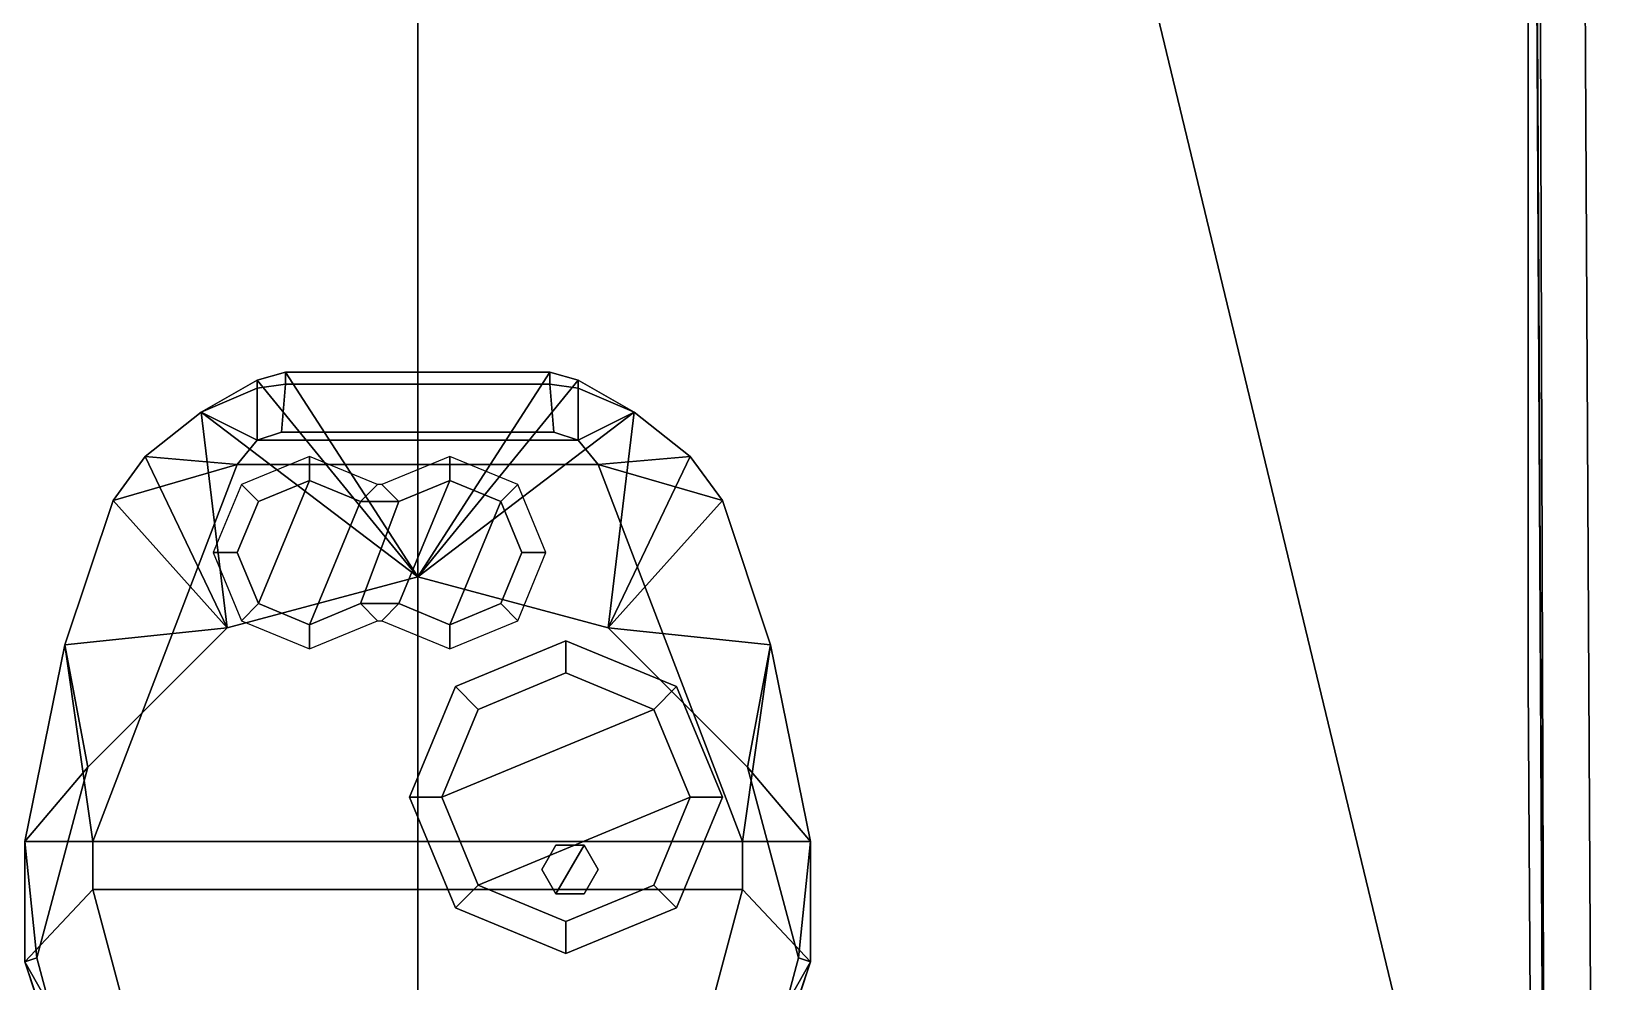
# Model space of a CAD drawing. Header units: millimetres. Extents: x -2.9 to 3, y -19.2 to 25.1.
# Drawn here: x -0.964 to 2.934, y -6.01 to -3.64 of the extents above; entities that cross this region are included whole.
import ezdxf

# ---------------------------------------------------------------- set-up
doc = ezdxf.new("R2010")
doc.units = ezdxf.units.MM
for name, color, linetype in [('drawing', 9, 'Continuous'), ('railings', 6, 'Continuous'), ('turret', 2, 'Continuous')]:
    doc.layers.add(name, color=color, linetype=linetype)

msp = doc.modelspace()

# ---------------------------------------------------------------- linework, layer by layer
for points in [[(-1.400897238047759e-16, -7.613738297499996, -1.643957185650002), (-2.813824425299998, -7.613738297499996, -1.550728063125), (-2.788398300974997, 0.3613646800000048, -1.567678812674998), (-1.400897238047751e-16, 0.3613646800000048, -1.643957185649995)], [(-1.400897238047751e-16, 0.3613646800000048, -1.643957185649995), (2.788398300975, 0.3613646800000048, -1.567678812674998), (2.813824425299998, -7.613738297499996, -1.550728063125007), (-1.400897238047759e-16, -7.613738297499996, -1.643957185650002)], [(2.771447551424998, 0.3613646800000048, 0.7800000000000011), (1.18, -0.8399999999999999, 0.7800000000000047), (2.813824425299998, -7.613738297499996, 0.779999999999994)], [(2.771447551424998, 0.3613646800000048, 0.7300000000000011), (2.813824425299998, -7.613738297499996, 0.7099999999999939), (2.933824425299998, -7.613738297499996, 0.7099999999999939), (2.891447551424998, 0.3613646800000048, 0.7300000000000011)], [(2.813824425299998, -7.613738297499996, 0.779999999999994), (2.813824425299998, -7.613738297499996, 0.7099999999999939), (2.771447551424998, 0.3613646800000048, 0.7300000000000011), (2.771447551424998, 0.3613646800000048, 0.7800000000000011)], [(2.813824425299998, -7.613738297499996, 0.4999999999999939), (2.813824425299998, -7.613738297499996, -1.550728063125007), (2.788398300975, 0.3613646800000048, -1.567678812674998), (2.773324807742688, 0.3613646800000048, 0.5200000000000007)], [(2.891447551424998, 0.3613646800000048, 0.5200000000000015), (2.933824425299998, -7.613738297499996, 0.4999999999999942), (2.813824425299998, -7.613738297499996, 0.4999999999999939), (2.773324807742688, 0.3613646800000048, 0.5200000000000007)], [(2.933824425299998, -7.613738297499996, 0.7099999999999939), (2.933824425299998, -7.613738297499996, 0.4999999999999942), (2.891447551424998, 0.3613646800000048, 0.5200000000000015), (2.891447551424998, 0.3613646800000048, 0.7300000000000011)], [(1.18, -0.8399999999999999, 0.7800000000000047), (-1.18, -0.8399999999999999, 0.7800000000000047), (-2.813824425299998, -7.613738297499996, 0.779999999999994), (2.813824425299998, -7.613738297499996, 0.779999999999994)], [(5.816880180656291e-17, -5.000000000000001, 0.78), (-0.4749999999999998, -5.127275866404784, 0.78), (-0.4749999999999998, -5.127275866404784, 1.11), (5.816880180656291e-17, -5.000000000000001, 1.11)], [(0.4750000000000001, -5.127275866404784, 0.78), (5.816880180656291e-17, -5.000000000000001, 0.78), (5.816880180656291e-17, -5.000000000000001, 1.11), (0.4750000000000001, -5.127275866404784, 1.11)], [(-0.4749999999999998, -5.127275866404784, 0.78), (-0.8227241335952165, -5.475000000000001, 0.78), (-0.8227241335952165, -5.475000000000001, 1.11), (-0.4749999999999998, -5.127275866404784, 1.11)], [(0.8227241335952167, -5.475000000000001, 0.78), (0.4750000000000001, -5.127275866404784, 0.78), (0.4750000000000001, -5.127275866404784, 1.11), (0.8227241335952167, -5.475000000000001, 1.11)], [(-0.8227241335952165, -5.475000000000001, 0.78), (-0.95, -5.95, 0.78), (-0.95, -5.95, 1.11), (-0.8227241335952165, -5.475000000000001, 1.11)], [(0.95, -5.950000000000001, 0.78), (0.8227241335952167, -5.475000000000001, 0.78), (0.8227241335952167, -5.475000000000001, 1.11), (0.95, -5.950000000000001, 1.11)], [(-0.95, -5.95, 0.78), (-0.822724133595217, -6.425000000000001, 0.78), (-0.822724133595217, -6.425000000000001, 1.11), (-0.95, -5.95, 1.11)], [(0.8227241335952169, -6.425000000000001, 0.78), (0.95, -5.950000000000001, 0.78), (0.95, -5.950000000000001, 1.11), (0.8227241335952169, -6.425000000000001, 1.11)]]:
    msp.add_3dface(points)
at = {"layer": 'drawing', "extrusion": (-1, 0, 0)}
msp.add_line((0, 18.71, 11.88), (0, -18.71, 11.88), dxfattribs=at)
at = {"layer": 'railings'}
for points in [[(2.77, -3.62, 1.61), (2.77, -3.66, 1.61), (2.77, -3.66, 0.7800000000000002), (2.77, -3.620000000000001, 0.7800000000000002)], [(2.77, -3.620000000000001, 0.7800000000000002), (2.77, -3.66, 0.7800000000000002), (2.77, -3.66, 1.61), (2.77, -3.62, 1.61)], [(2.77, -5.22, 1.570000000000001), (2.77, -5.22, 1.61), (2.77, -3.66, 1.61), (2.77, -3.66, 1.570000000000001)], [(2.77, -3.66, 1.570000000000001), (2.77, -3.66, 1.61), (2.77, -5.22, 1.61), (2.77, -5.22, 1.570000000000001)], [(2.77, -5.22, 1.100000000000001), (2.77, -5.22, 1.14), (2.77, -3.66, 1.14), (2.77, -3.66, 1.100000000000001)], [(2.77, -3.66, 1.100000000000001), (2.77, -3.66, 1.14), (2.77, -5.22, 1.14), (2.77, -5.22, 1.100000000000001)], [(2.77, -5.220000000000001, 0.7800000000000002), (2.77, -5.26, 0.7800000000000002), (2.77, -5.26, 1.61), (2.77, -5.22, 1.61)], [(2.77, -5.22, 1.61), (2.77, -5.26, 1.61), (2.77, -5.26, 0.7800000000000002), (2.77, -5.220000000000001, 0.7800000000000002)], [(2.77, -5.26, 1.570000000000001), (2.77, -5.26, 1.61), (2.78, -6.86, 1.61), (2.78, -6.86, 1.570000000000001)], [(2.78, -6.86, 1.570000000000001), (2.78, -6.86, 1.61), (2.77, -5.26, 1.61), (2.77, -5.26, 1.570000000000001)], [(2.78, -6.86, 1.100000000000001), (2.78, -6.86, 1.14), (2.77, -5.26, 1.14), (2.77, -5.26, 1.100000000000001)], [(2.77, -5.26, 1.100000000000001), (2.77, -5.26, 1.14), (2.78, -6.86, 1.14), (2.78, -6.86, 1.100000000000001)]]:
    msp.add_3dface(points, dxfattribs=at)
at = {"layer": 'turret'}
for points in [[(-0.5399999999999991, -4.59, 1.440000000000005), (-0.3999999999999986, -4.53, 1.440000000000005), (-0.3999999999999984, -4.51, 1.280000000000005), (-0.5399999999999989, -4.59, 1.280000000000005)], [(-0.5399999999999994, -4.59, 1.280000000000005), (-0.3999999999999984, -4.51, 1.280000000000005), (2.828710573068992e-16, -5, 1.210000000000001), (2.273599060756414e-16, -5, 1.210000000000001)], [(-0.3999999999999986, -4.53, 1.440000000000005), (-0.3299999999999983, -4.52, 1.440000000000005), (-0.3299999999999981, -4.49, 1.280000000000005), (-0.3999999999999984, -4.51, 1.280000000000005)], [(-0.3999999999999984, -4.51, 1.280000000000005), (-0.3299999999999982, -4.49, 1.280000000000005), (2.828710573068992e-16, -5, 1.210000000000001)], [(-0.3999999999999999, -4.66, 1.939999999999998), (-0.3399999999999999, -4.64, 1.939999999999998), (-0.3299999999999983, -4.52, 1.440000000000005), (-0.3999999999999986, -4.53, 1.440000000000005)], [(0.3299999999999984, -4.52, 1.440000000000001), (-0.3299999999999982, -4.52, 1.440000000000005), (-0.3399999999999999, -4.64, 1.939999999999998), (0.34, -4.64, 1.939999999999998)], [(0.3299999999999985, -4.49, 1.280000000000001), (-0.3299999999999981, -4.49, 1.280000000000005), (-0.3299999999999983, -4.52, 1.440000000000005), (0.3299999999999985, -4.52, 1.440000000000001)], [(2.828710573068992e-16, -5, 1.210000000000001), (2.828710573068992e-16, -5, 1.210000000000001), (-0.3299999999999982, -4.49, 1.280000000000005), (0.3299999999999985, -4.49, 1.280000000000001)], [(2.828710573068992e-16, -5, 1.210000000000001), (2.828710573068992e-16, -5, 1.210000000000001), (0.3299999999999985, -4.49, 1.280000000000001), (0.3999999999999987, -4.51, 1.280000000000001)], [(2.828710573068992e-16, -5, 1.210000000000001), (2.828710573068992e-16, -5, 1.210000000000001), (0.3999999999999988, -4.51, 1.280000000000001), (0.5399999999999994, -4.59, 1.280000000000001)], [(0.3999999999999987, -4.51, 1.280000000000001), (0.3299999999999985, -4.49, 1.280000000000001), (0.3299999999999985, -4.52, 1.440000000000001), (0.3999999999999987, -4.53, 1.440000000000001)], [(0.3999999999999987, -4.53, 1.440000000000001), (0.3299999999999985, -4.52, 1.440000000000001), (0.34, -4.64, 1.939999999999998), (0.3999999999999987, -4.66, 1.939999999999998)], [(0.5399999999999994, -4.59, 1.280000000000001), (0.3999999999999987, -4.51, 1.280000000000001), (0.3999999999999987, -4.53, 1.440000000000001), (0.5399999999999994, -4.59, 1.440000000000001)], [(-0.3999999999999999, -4.66, 1.939999999999998), (-0.3999999999999999, -4.66, 1.939999999999998), (-0.3999999999999986, -4.53, 1.440000000000005), (-0.5399999999999991, -4.59, 1.440000000000005)], [(0.5399999999999994, -4.59, 1.440000000000001), (0.3999999999999987, -4.53, 1.440000000000001), (0.3999999999999987, -4.66, 1.939999999999998)], [(-0.6799999999999995, -4.7, 1.440000000000005), (-0.5399999999999989, -4.59, 1.440000000000005), (-0.5399999999999989, -4.59, 1.280000000000005), (-0.6799999999999995, -4.7, 1.280000000000005)], [(-0.4499999999999999, -4.72, 1.939999999999998), (-0.3999999999999999, -4.66, 1.939999999999998), (-0.5399999999999991, -4.59, 1.440000000000005), (-0.6799999999999997, -4.7, 1.440000000000005)], [(-0.6799999999999997, -4.7, 1.280000000000005), (-0.5399999999999991, -4.59, 1.280000000000005), (-0.475, -5.127275866404783, 1.210000000000001)], [(2.828710573068992e-16, -5, 1.210000000000001), (-0.475, -5.127275866404783, 1.210000000000001), (-0.5399999999999993, -4.59, 1.280000000000005), (-0.5399999999999991, -4.59, 1.280000000000005)], [(2.828710573068992e-16, -5, 1.210000000000001), (2.828710573068992e-16, -5, 1.210000000000001), (0.5399999999999994, -4.59, 1.280000000000001), (0.4750000000000004, -5.127275866404783, 1.210000000000001)], [(0.6799999999999999, -4.7, 1.440000000000001), (0.5399999999999994, -4.59, 1.440000000000001), (0.3999999999999987, -4.66, 1.939999999999998), (0.4499999999999994, -4.72, 1.939999999999998)], [(0.4750000000000004, -5.127275866404783, 1.210000000000001), (0.4750000000000004, -5.127275866404783, 1.210000000000001), (0.5399999999999994, -4.59, 1.280000000000001), (0.6799999999999999, -4.7, 1.280000000000001)], [(0.6799999999999999, -4.7, 1.280000000000001), (0.5399999999999994, -4.59, 1.280000000000001), (0.5399999999999994, -4.59, 1.440000000000001), (0.6799999999999999, -4.7, 1.440000000000001)], [(0.4499999999999994, -4.72, 1.939999999999998), (0.3999999999999987, -4.66, 1.939999999999998), (-0.3999999999999999, -4.66, 1.939999999999998), (-0.4499999999999999, -4.72, 1.939999999999998)], [(0.3999999999999987, -4.66, 1.939999999999998), (0.34, -4.64, 1.939999999999998), (-0.3399999999999999, -4.64, 1.939999999999998), (-0.3999999999999999, -4.66, 1.939999999999998)], [(-0.7599999999999978, -4.81, 1.440000000000005), (-0.6799999999999995, -4.7, 1.440000000000005), (-0.6799999999999995, -4.7, 1.280000000000005), (-0.7599999999999978, -4.81, 1.280000000000005)], [(-0.4499999999999999, -4.72, 1.939999999999998), (-0.4499999999999999, -4.72, 1.939999999999998), (-0.6799999999999997, -4.7, 1.440000000000005), (-0.759999999999998, -4.81, 1.440000000000005)], [(-0.759999999999998, -4.81, 1.280000000000005), (-0.6799999999999997, -4.7, 1.280000000000005), (-0.475, -5.127275866404783, 1.210000000000001)], [(-0.2699999999999999, -4.700000000000001, 1.940000000000001), (-0.4397056274847706, -4.77029437251523, 1.940000000000001), (-0.3972792206135785, -4.812720779386422, 2.050000000000001), (-0.2699999999999999, -4.760000000000001, 2.050000000000001)], [(-0.1002943725152292, -4.77029437251523, 1.940000000000001), (-0.2699999999999999, -4.700000000000001, 1.940000000000001), (-0.2699999999999999, -4.760000000000001, 2.050000000000001), (-0.1427207793864213, -4.812720779386422, 2.050000000000001)], [(0.08000000000000022, -4.700000000000001, 1.940000000000001), (-0.08970562748477047, -4.77029437251523, 1.940000000000001), (-0.04727922061357834, -4.812720779386422, 2.050000000000001), (0.08000000000000022, -4.760000000000001, 2.050000000000001)], [(0.2497056274847708, -4.77029437251523, 1.940000000000001), (0.08000000000000022, -4.700000000000001, 1.940000000000001), (0.08000000000000022, -4.760000000000001, 2.050000000000001), (0.2072792206135786, -4.812720779386422, 2.050000000000001)], [(0.7599999999999982, -4.81, 1.440000000000001), (0.6799999999999999, -4.7, 1.440000000000001), (0.4499999999999994, -4.72, 1.939999999999998)], [(0.4750000000000004, -5.127275866404783, 1.210000000000001), (0.4750000000000004, -5.127275866404783, 1.210000000000001), (0.6799999999999999, -4.7, 1.280000000000001), (0.7599999999999982, -4.81, 1.280000000000001)], [(0.7599999999999982, -4.81, 1.280000000000001), (0.6799999999999999, -4.7, 1.280000000000001), (0.6799999999999999, -4.7, 1.440000000000001), (0.7599999999999982, -4.81, 1.440000000000001)], [(-0.8099999999999999, -5.660000000000001, 1.939999999999998), (-0.4499999999999999, -4.72, 1.939999999999998), (-0.7599999999999978, -4.81, 1.440000000000005), (-0.8799999999999989, -5.170000000000001, 1.440000000000005)], [(0.8099999999999988, -5.660000000000001, 1.939999999999998), (0.4499999999999994, -4.72, 1.939999999999998), (-0.4499999999999999, -4.72, 1.939999999999998), (-0.8099999999999999, -5.660000000000001, 1.939999999999998)], [(0.8799999999999991, -5.170000000000001, 1.440000000000001), (0.7599999999999982, -4.81, 1.440000000000001), (0.4499999999999994, -4.72, 1.939999999999998), (0.8099999999999988, -5.660000000000001, 1.939999999999998)], [(-0.4397056274847706, -4.77029437251523, 1.940000000000001), (-0.5099999999999989, -4.94, 1.940000000000001), (-0.4499999999999999, -4.94, 2.050000000000001), (-0.3972792206135785, -4.812720779386422, 2.050000000000001)], [(-0.3972792206135785, -4.812720779386422, 2.050000000000001), (-0.4499999999999999, -4.94, 2.050000000000001), (-0.3972792206135785, -5.067279220613579, 2.050000000000001), (-0.2699999999999999, -4.760000000000001, 2.050000000000001)], [(-0.2699999999999999, -4.760000000000001, 2.050000000000001), (-0.3972792206135785, -5.067279220613579, 2.050000000000001), (-0.27, -5.12, 2.050000000000001), (-0.1427207793864213, -4.812720779386422, 2.050000000000001)], [(-0.04727922061357834, -4.812720779386422, 2.050000000000001), (-0.1427207793864214, -5.067279220613579, 2.050000000000001), (-0.04727922061357843, -5.067279220613579, 2.050000000000001), (0.08000000000000022, -4.760000000000001, 2.050000000000001)], [(-0.08970562748477047, -4.77029437251523, 1.940000000000001), (-0.1002943725152292, -4.77029437251523, 1.940000000000001), (-0.1427207793864213, -4.812720779386422, 2.050000000000001), (-0.04727922061357834, -4.812720779386422, 2.050000000000001)], [(0.08000000000000022, -4.760000000000001, 2.050000000000001), (-0.04727922061357843, -5.067279220613579, 2.050000000000001), (0.08000000000000018, -5.12, 2.050000000000001), (0.2072792206135786, -4.812720779386422, 2.050000000000001)], [(0.3199999999999991, -4.94, 1.940000000000001), (0.2497056274847708, -4.77029437251523, 1.940000000000001), (0.2072792206135786, -4.812720779386422, 2.050000000000001), (0.2600000000000001, -4.94, 2.050000000000001)], [(-0.8799999999999989, -5.170000000000001, 1.440000000000005), (-0.7599999999999978, -4.81, 1.440000000000005), (-0.7599999999999978, -4.81, 1.280000000000005), (-0.8799999999999989, -5.170000000000001, 1.280000000000005)], [(-0.8799999999999989, -5.170000000000001, 1.280000000000005), (-0.7599999999999986, -4.81, 1.280000000000005), (-0.475, -5.127275866404783, 1.210000000000001)], [(-0.1427207793864213, -4.812720779386422, 2.050000000000001), (-0.27, -5.12, 2.050000000000001), (-0.1427207793864214, -5.067279220613579, 2.050000000000001), (-0.04727922061357834, -4.812720779386422, 2.050000000000001)], [(0.2072792206135786, -4.812720779386422, 2.050000000000001), (0.08000000000000018, -5.12, 2.050000000000001), (0.2072792206135786, -5.067279220613579, 2.050000000000001), (0.2600000000000001, -4.94, 2.050000000000001)], [(0.4750000000000004, -5.127275866404783, 1.210000000000001), (0.4750000000000004, -5.127275866404783, 1.210000000000001), (0.7599999999999982, -4.81, 1.280000000000001), (0.8799999999999991, -5.170000000000001, 1.280000000000001)], [(0.8799999999999991, -5.170000000000001, 1.280000000000001), (0.7599999999999982, -4.81, 1.280000000000001), (0.7599999999999982, -4.81, 1.440000000000001), (0.8799999999999991, -5.170000000000001, 1.440000000000001)], [(-0.5099999999999989, -4.94, 1.940000000000001), (-0.4397056274847707, -5.109705627484771, 1.940000000000001), (-0.3972792206135785, -5.067279220613579, 2.050000000000001), (-0.4499999999999999, -4.94, 2.050000000000001)], [(0.2497056274847708, -5.109705627484771, 1.940000000000001), (0.3199999999999991, -4.94, 1.940000000000001), (0.2600000000000001, -4.94, 2.050000000000001), (0.2072792206135786, -5.067279220613579, 2.050000000000001)], [(2.908440090328145e-16, -5, 1.109999999999999), (-0.475, -5.127275866404783, 1.109999999999999), (-0.475, -5.127275866404783, 1.210000000000001), (2.908440090328145e-16, -5, 1.210000000000001)], [(0.4750000000000004, -5.127275866404783, 1.109999999999999), (2.908440090328145e-16, -5, 1.109999999999999), (2.908440090328145e-16, -5, 1.210000000000001), (0.4750000000000004, -5.127275866404783, 1.210000000000001)], [(-0.4397056274847707, -5.109705627484771, 1.940000000000001), (-0.27, -5.18, 1.940000000000001), (-0.27, -5.12, 2.050000000000001), (-0.3972792206135785, -5.067279220613579, 2.050000000000001)], [(-0.27, -5.18, 1.940000000000001), (-0.1002943725152292, -5.109705627484771, 1.940000000000001), (-0.1427207793864214, -5.067279220613579, 2.050000000000001), (-0.27, -5.12, 2.050000000000001)], [(-0.1002943725152292, -5.109705627484771, 1.940000000000001), (-0.08970562748477057, -5.109705627484771, 1.940000000000001), (-0.04727922061357843, -5.067279220613579, 2.050000000000001), (-0.1427207793864214, -5.067279220613579, 2.050000000000001)], [(-0.08970562748477057, -5.109705627484771, 1.940000000000001), (0.08000000000000017, -5.18, 1.940000000000001), (0.08000000000000018, -5.12, 2.050000000000001), (-0.04727922061357843, -5.067279220613579, 2.050000000000001)], [(0.08000000000000017, -5.18, 1.940000000000001), (0.2497056274847708, -5.109705627484771, 1.940000000000001), (0.2072792206135786, -5.067279220613579, 2.050000000000001), (0.08000000000000018, -5.12, 2.050000000000001)], [(-0.8227241335952168, -5.475000000000001, 1.210000000000001), (-0.8799999999999994, -5.17, 1.280000000000005), (-0.475, -5.127275866404783, 1.210000000000001)], [(-0.475, -5.127275866404783, 1.109999999999999), (-0.8227241335952168, -5.475000000000001, 1.109999999999999), (-0.8227241335952168, -5.475000000000001, 1.210000000000001), (-0.475, -5.127275866404783, 1.210000000000001)], [(0.8227241335952171, -5.475000000000001, 1.109999999999999), (0.4750000000000004, -5.127275866404783, 1.109999999999999), (0.4750000000000004, -5.127275866404783, 1.210000000000001), (0.8227241335952171, -5.475000000000001, 1.210000000000001)], [(0.8227241335952171, -5.475000000000001, 1.210000000000001), (0.8227241335952171, -5.475000000000001, 1.210000000000001), (0.4750000000000004, -5.127275866404783, 1.210000000000001), (0.8799999999999991, -5.170000000000001, 1.280000000000001)], [(-0.9800000000000003, -5.660000000000001, 1.440000000000005), (-0.8799999999999989, -5.170000000000001, 1.440000000000005), (-0.8799999999999989, -5.170000000000001, 1.280000000000005), (-0.9800000000000003, -5.660000000000001, 1.280000000000005)], [(-0.8099999999999999, -5.660000000000001, 1.939999999999998), (-0.8099999999999999, -5.660000000000001, 1.939999999999998), (-0.8799999999999989, -5.170000000000001, 1.440000000000005), (-0.9800000000000003, -5.660000000000001, 1.440000000000005)], [(-0.8227241335952168, -5.475000000000001, 1.210000000000001), (-0.9800000000000003, -5.660000000000001, 1.280000000000005), (-0.8799999999999996, -5.17, 1.280000000000005)], [(0.3700000000000001, -5.16, 1.940000000000001), (0.09422835533724658, -5.274228355337246, 1.940000000000001), (0.09422835533724658, -5.274228355337246, 2.100000000000001), (0.3700000000000001, -5.16, 2.100000000000001)], [(0.3700000000000001, -5.16, 2.100000000000003), (0.09422835533724658, -5.274228355337246, 2.100000000000003), (0.1507968978321704, -5.33079689783217, 2.170000000000002), (0.3700000000000001, -5.24, 2.170000000000002)], [(0.6457716446627537, -5.274228355337247, 1.940000000000001), (0.3700000000000001, -5.16, 1.940000000000001), (0.3700000000000001, -5.16, 2.100000000000001), (0.6457716446627537, -5.274228355337247, 2.100000000000001)], [(0.6457716446627537, -5.274228355337247, 2.100000000000003), (0.3700000000000001, -5.16, 2.100000000000003), (0.3700000000000001, -5.24, 2.170000000000002), (0.5892031021678299, -5.33079689783217, 2.170000000000002)], [(0.9800000000000005, -5.660000000000001, 1.440000000000001), (0.8799999999999991, -5.170000000000001, 1.440000000000001), (0.8099999999999988, -5.660000000000001, 1.939999999999998)], [(0.9800000000000005, -5.660000000000001, 1.280000000000001), (0.9800000000000005, -5.660000000000001, 1.280000000000001), (0.8227241335952171, -5.475000000000001, 1.210000000000001), (0.8799999999999991, -5.170000000000001, 1.280000000000001)], [(0.9800000000000005, -5.660000000000001, 1.280000000000001), (0.8799999999999991, -5.170000000000001, 1.280000000000001), (0.8799999999999991, -5.170000000000001, 1.440000000000001), (0.9800000000000005, -5.660000000000001, 1.440000000000001)], [(0.0600000000000001, -5.55, 2.170000000000002), (0.5892031021678298, -5.33079689783217, 2.170000000000002), (0.3700000000000001, -5.24, 2.170000000000002), (0.1507968978321704, -5.33079689783217, 2.170000000000002)], [(0.09422835533724658, -5.274228355337246, 1.940000000000001), (-0.01999999999999997, -5.55, 1.940000000000001), (-0.01999999999999997, -5.55, 2.100000000000001), (0.09422835533724658, -5.274228355337246, 2.100000000000001)], [(0.09422835533724658, -5.274228355337246, 2.100000000000003), (-0.01999999999999997, -5.55, 2.100000000000003), (0.0600000000000001, -5.55, 2.170000000000002), (0.1507968978321704, -5.33079689783217, 2.170000000000002)], [(0.7600000000000001, -5.55, 2.100000000000003), (0.6457716446627537, -5.274228355337247, 2.100000000000003), (0.5892031021678299, -5.33079689783217, 2.170000000000002), (0.68, -5.55, 2.170000000000002)], [(0.7600000000000001, -5.55, 1.940000000000001), (0.6457716446627537, -5.274228355337247, 1.940000000000001), (0.6457716446627537, -5.274228355337247, 2.100000000000001), (0.7600000000000001, -5.55, 2.100000000000001)], [(0.1507968978321703, -5.76920310216783, 2.170000000000002), (0.68, -5.55, 2.170000000000002), (0.5892031021678299, -5.33079689783217, 2.170000000000002), (0.0600000000000001, -5.55, 2.170000000000002)], [(-0.8227241335952168, -5.475000000000001, 1.210000000000001), (-0.95, -5.95, 1.210000000000001), (-0.9799999999999988, -5.659999999999994, 1.280000000000005)], [(-0.8227241335952168, -5.475000000000001, 1.109999999999999), (-0.95, -5.95, 1.109999999999999), (-0.95, -5.95, 1.210000000000001), (-0.8227241335952168, -5.475000000000001, 1.210000000000001)], [(0.95, -5.950000000000001, 1.109999999999999), (0.8227241335952171, -5.475000000000001, 1.109999999999999), (0.8227241335952171, -5.475000000000001, 1.210000000000001), (0.95, -5.950000000000001, 1.210000000000001)], [(0.95, -5.950000000000001, 1.210000000000001), (0.95, -5.950000000000001, 1.210000000000001), (0.8227241335952175, -5.475000000000001, 1.210000000000001), (0.9800000000000005, -5.660000000000001, 1.280000000000001)], [(-0.01999999999999997, -5.55, 1.940000000000001), (0.09422835533724651, -5.825771644662753, 1.940000000000001), (0.09422835533724651, -5.825771644662753, 2.100000000000001), (-0.01999999999999997, -5.55, 2.100000000000001)], [(-0.01999999999999997, -5.55, 2.100000000000003), (0.09422835533724651, -5.825771644662753, 2.100000000000003), (0.1507968978321703, -5.76920310216783, 2.170000000000002), (0.0600000000000001, -5.55, 2.170000000000002)], [(0.3700000000000008, -5.859999999999999, 2.170000000000002), (0.5892031021678297, -5.76920310216783, 2.170000000000002), (0.68, -5.55, 2.170000000000002), (0.1507968978321703, -5.76920310216783, 2.170000000000002)], [(0.6457716446627535, -5.825771644662753, 2.100000000000003), (0.7600000000000001, -5.55, 2.100000000000003), (0.68, -5.55, 2.170000000000002), (0.5892031021678297, -5.76920310216783, 2.170000000000002)], [(0.6457716446627535, -5.825771644662753, 1.940000000000001), (0.7600000000000001, -5.55, 1.940000000000001), (0.7600000000000001, -5.55, 2.100000000000001), (0.6457716446627535, -5.825771644662753, 2.100000000000001)], [(-0.81, -5.780000000000001, 1.939999999999998), (-0.8099999999999999, -5.660000000000001, 1.939999999999998), (-0.9800000000000003, -5.660000000000001, 1.440000000000005), (-0.9800000000000004, -5.96, 1.440000000000005)], [(-0.979999999999998, -5.660000000000001, 1.280000000000005), (-0.95, -5.95, 1.210000000000001), (-0.9799999999999944, -5.959999999999976, 1.279999999999994)], [(0.8099999999999987, -5.780000000000001, 1.939999999999998), (0.8099999999999988, -5.660000000000001, 1.939999999999998), (-0.8099999999999999, -5.660000000000001, 1.939999999999998), (-0.81, -5.780000000000001, 1.939999999999998)], [(0.345, -5.66937822173509, 2.170000000000002), (0.31, -5.73, 2.170000000000002), (0.31, -5.73, 2.260000000000002), (0.345, -5.66937822173509, 2.260000000000002)], [(0.345, -5.790621778264911, 2.260000000000002), (0.415, -5.66937822173509, 2.260000000000002), (0.3450000000000001, -5.66937822173509, 2.260000000000002), (0.3100000000000001, -5.73, 2.260000000000002)], [(0.415, -5.66937822173509, 2.170000000000002), (0.345, -5.66937822173509, 2.170000000000002), (0.345, -5.66937822173509, 2.260000000000002), (0.415, -5.66937822173509, 2.260000000000002)], [(0.4149999999999999, -5.790621778264911, 2.260000000000002), (0.4500000000000001, -5.73, 2.260000000000002), (0.415, -5.66937822173509, 2.260000000000002), (0.345, -5.790621778264911, 2.260000000000002)], [(0.45, -5.73, 2.170000000000002), (0.415, -5.66937822173509, 2.170000000000002), (0.415, -5.66937822173509, 2.260000000000002), (0.45, -5.73, 2.260000000000002)], [(0.9800000000000004, -5.96, 1.440000000000001), (0.9800000000000005, -5.660000000000001, 1.440000000000001), (0.8099999999999988, -5.660000000000001, 1.939999999999998), (0.8099999999999987, -5.780000000000001, 1.939999999999998)], [(0.9800000000000004, -5.96, 1.280000000000001), (0.9800000000000004, -5.96, 1.280000000000001), (0.9499999999999981, -5.949999999999998, 1.210000000000001), (0.9800000000000005, -5.660000000000001, 1.280000000000001)], [(0.9800000000000004, -5.96, 1.280000000000001), (0.9800000000000005, -5.660000000000001, 1.280000000000001), (0.9800000000000005, -5.660000000000001, 1.440000000000001), (0.9800000000000004, -5.96, 1.440000000000001)], [(0.31, -5.73, 2.170000000000002), (0.345, -5.790621778264911, 2.170000000000002), (0.345, -5.790621778264911, 2.260000000000002), (0.31, -5.73, 2.260000000000002)], [(0.415, -5.790621778264911, 2.170000000000002), (0.45, -5.73, 2.170000000000002), (0.45, -5.73, 2.260000000000002), (0.415, -5.790621778264911, 2.260000000000002)], [(-0.9800000000000004, -5.96, 1.440000000000005), (-0.6400000000000007, -6.99, 1.440000000000005), (-0.61, -6.53, 1.939999999999998), (-0.81, -5.780000000000001, 1.939999999999998)], [(0.6099999999999994, -6.53, 1.939999999999998), (0.8099999999999987, -5.780000000000001, 1.939999999999998), (-0.81, -5.780000000000001, 1.939999999999998), (-0.61, -6.53, 1.939999999999998)], [(0.09422835533724651, -5.825771644662753, 2.100000000000003), (0.37, -5.94, 2.100000000000003), (0.37, -5.859999999999999, 2.170000000000002), (0.1507968978321703, -5.76920310216783, 2.170000000000002)], [(0.345, -5.790621778264911, 2.170000000000002), (0.415, -5.790621778264911, 2.170000000000002), (0.415, -5.790621778264911, 2.260000000000002), (0.345, -5.790621778264911, 2.260000000000002)], [(0.37, -5.94, 2.100000000000003), (0.6457716446627535, -5.825771644662753, 2.100000000000003), (0.5892031021678297, -5.76920310216783, 2.170000000000002), (0.37, -5.859999999999999, 2.170000000000002)], [(0.8099999999999987, -5.780000000000001, 1.939999999999998), (0.6099999999999994, -6.53, 1.939999999999998), (0.6400000000000005, -6.99, 1.440000000000001), (0.9800000000000004, -5.96, 1.440000000000001)], [(0.09422835533724651, -5.825771644662753, 1.940000000000001), (0.37, -5.94, 1.940000000000001), (0.37, -5.94, 2.100000000000001), (0.09422835533724651, -5.825771644662753, 2.100000000000001)], [(0.37, -5.94, 1.940000000000001), (0.6457716446627535, -5.825771644662753, 1.940000000000001), (0.6457716446627535, -5.825771644662753, 2.100000000000001), (0.37, -5.94, 2.100000000000001)], [(-0.9799999999999944, -5.959999999999976, 1.279999999999994), (-0.95, -5.95, 1.210000000000001), (-0.8227241335952167, -6.425, 1.210000000000001)], [(-0.9800000000000004, -5.96, 1.280000000000005), (-0.6400000000000006, -6.56, 1.280000000000005), (-0.6400000000000007, -6.99, 1.440000000000005), (-0.9800000000000004, -5.96, 1.440000000000005)], [(-0.8227241335952167, -6.425, 1.210000000000001), (-0.6400000000000006, -6.56, 1.280000000000005), (-0.9800000000000023, -5.95999999999998, 1.279999999999998)], [(-0.95, -5.95, 1.109999999999999), (-0.8227241335952167, -6.425, 1.109999999999999), (-0.8227241335952167, -6.425, 1.210000000000001), (-0.95, -5.95, 1.210000000000001)], [(0.9800000000000004, -5.96, 1.440000000000001), (0.6400000000000005, -6.99, 1.440000000000001), (0.6400000000000006, -6.56, 1.280000000000001), (0.9800000000000004, -5.96, 1.280000000000001)], [(0.9800000000000004, -5.96, 1.280000000000001), (0.6400000000000007, -6.56, 1.280000000000001), (0.8227241335952165, -6.425000000000001, 1.210000000000001)], [(0.8227241335952165, -6.425000000000001, 1.109999999999999), (0.95, -5.950000000000001, 1.109999999999999), (0.95, -5.950000000000001, 1.210000000000001), (0.8227241335952165, -6.425000000000001, 1.210000000000001)], [(0.8227241335952165, -6.425000000000001, 1.210000000000001), (0.8227241335952165, -6.425000000000001, 1.210000000000001), (0.9499999999999984, -5.949999999999995, 1.210000000000001), (0.9800000000000004, -5.96, 1.280000000000001)]]:
    msp.add_3dface(points, dxfattribs=at)

doc.saveas('drawing.dxf')
